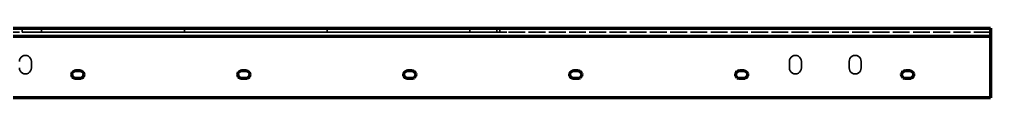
# Model space of a CAD drawing. Header units: millimetres. Extents: x 0 to 420, y 0 to 297.
# Drawn here: x 166.9 to 240, y 203.2 to 208.4 of the extents above; entities that cross this region are included whole.
import ezdxf

# ---------------------------------------------------------------- set-up
doc = ezdxf.new("R2010")
doc.units = ezdxf.units.MM
doc.linetypes.add('DASHED', pattern=[1.524, 1.27, -0.254])

msp = doc.modelspace()

# ---------------------------------------------------------------- linework, layer by layer
at = {"color": 1, "lineweight": 70}
for p, q in [((65, 208.45), (240, 208.45)), ((65, 207.85), (240, 207.85)), ((240, 208.45), (240, 208.446)), ((240, 208.446), (240, 208.435)), ((240, 208.435), (240, 208.416)), ((240, 208.416), (240, 208.391)), ((240, 208.391), (240, 208.358)), ((240, 208.358), (240, 208.319)), ((240, 208.319), (240, 208.274)), ((240, 208.274), (240, 208.224)), ((240, 208.224), (240, 208.169)), ((240, 208.169), (240, 208.11)), ((240, 208.11), (240, 208.048)), ((240, 208.048), (240, 207.984)), ((240, 207.984), (240, 207.917)), ((240, 207.917), (240, 207.85)), ((240, 207.85), (240, 203.2)), ((170.8, 204.95), (170.815, 205.043)), ((170.815, 204.857), (170.8, 204.95)), ((170.815, 205.043), (170.857, 205.126)), ((170.857, 204.774), (170.815, 204.857)), ((170.857, 205.126), (170.924, 205.193)), ((170.924, 205.193), (171.007, 205.235)), ((171.007, 205.235), (171.1, 205.25)), ((171.1, 205.25), (171.4, 205.25)), ((171.4, 205.25), (171.493, 205.235)), ((171.493, 205.235), (171.576, 205.193)), ((171.576, 205.193), (171.643, 205.126)), ((171.643, 205.126), (171.685, 205.043)), ((171.685, 204.857), (171.643, 204.774)), ((171.685, 205.043), (171.7, 204.95)), ((171.7, 204.95), (171.685, 204.857)), ((183.3, 204.95), (183.315, 205.043)), ((183.315, 204.857), (183.3, 204.95)), ((183.315, 205.043), (183.357, 205.126)), ((183.357, 204.774), (183.315, 204.857)), ((183.357, 205.126), (183.424, 205.193)), ((183.424, 205.193), (183.507, 205.235)), ((183.507, 205.235), (183.6, 205.25)), ((183.6, 205.25), (183.9, 205.25)), ((183.9, 205.25), (183.993, 205.235)), ((183.993, 205.235), (184.076, 205.193)), ((184.076, 205.193), (184.143, 205.126)), ((184.143, 205.126), (184.185, 205.043)), ((184.185, 204.857), (184.143, 204.774)), ((184.185, 205.043), (184.2, 204.95)), ((184.2, 204.95), (184.185, 204.857)), ((195.8, 204.95), (195.815, 205.043)), ((195.815, 204.857), (195.8, 204.95)), ((195.815, 205.043), (195.857, 205.126)), ((195.857, 204.774), (195.815, 204.857)), ((195.857, 205.126), (195.924, 205.193)), ((195.924, 205.193), (196.007, 205.235)), ((196.007, 205.235), (196.1, 205.25)), ((196.1, 205.25), (196.4, 205.25)), ((196.4, 205.25), (196.493, 205.235)), ((196.493, 205.235), (196.576, 205.193)), ((196.576, 205.193), (196.643, 205.126)), ((196.643, 205.126), (196.685, 205.043)), ((196.685, 204.857), (196.643, 204.774)), ((196.685, 205.043), (196.7, 204.95)), ((196.7, 204.95), (196.685, 204.857)), ((208.3, 204.95), (208.315, 205.043)), ((208.315, 204.857), (208.3, 204.95)), ((208.315, 205.043), (208.357, 205.126)), ((208.357, 204.774), (208.315, 204.857)), ((208.357, 205.126), (208.424, 205.193)), ((208.424, 205.193), (208.507, 205.235)), ((208.507, 205.235), (208.6, 205.25)), ((208.6, 205.25), (208.9, 205.25)), ((208.9, 205.25), (208.993, 205.235)), ((208.993, 205.235), (209.076, 205.193)), ((209.076, 205.193), (209.143, 205.126)), ((209.143, 205.126), (209.185, 205.043)), ((209.185, 204.857), (209.143, 204.774)), ((209.185, 205.043), (209.2, 204.95)), ((209.2, 204.95), (209.185, 204.857)), ((220.8, 204.95), (220.815, 205.043)), ((220.815, 204.857), (220.8, 204.95)), ((220.815, 205.043), (220.857, 205.126)), ((220.857, 204.774), (220.815, 204.857)), ((220.857, 205.126), (220.924, 205.193)), ((220.924, 205.193), (221.007, 205.235)), ((221.007, 205.235), (221.1, 205.25)), ((221.1, 205.25), (221.4, 205.25)), ((221.4, 205.25), (221.493, 205.235)), ((221.493, 205.235), (221.576, 205.193)), ((221.576, 205.193), (221.643, 205.126)), ((221.643, 205.126), (221.685, 205.043)), ((221.685, 204.857), (221.643, 204.774)), ((221.685, 205.043), (221.7, 204.95)), ((221.7, 204.95), (221.685, 204.857)), ((233.3, 204.95), (233.315, 205.043)), ((233.315, 204.857), (233.3, 204.95)), ((233.315, 205.043), (233.357, 205.126)), ((233.357, 204.774), (233.315, 204.857)), ((233.357, 205.126), (233.424, 205.193)), ((233.424, 205.193), (233.507, 205.235)), ((233.507, 205.235), (233.6, 205.25)), ((233.6, 205.25), (233.9, 205.25)), ((233.9, 205.25), (233.993, 205.235)), ((233.993, 205.235), (234.076, 205.193)), ((234.076, 205.193), (234.143, 205.126)), ((234.143, 205.126), (234.185, 205.043)), ((234.185, 204.857), (234.143, 204.774)), ((234.185, 205.043), (234.2, 204.95)), ((234.2, 204.95), (234.185, 204.857)), ((170.924, 204.707), (170.857, 204.774)), ((171.007, 204.665), (170.924, 204.707)), ((171.1, 204.65), (171.007, 204.665)), ((171.4, 204.65), (171.1, 204.65)), ((171.493, 204.665), (171.4, 204.65)), ((171.576, 204.707), (171.493, 204.665)), ((171.643, 204.774), (171.576, 204.707)), ((183.424, 204.707), (183.357, 204.774)), ((183.507, 204.665), (183.424, 204.707)), ((183.6, 204.65), (183.507, 204.665)), ((183.9, 204.65), (183.6, 204.65)), ((183.993, 204.665), (183.9, 204.65)), ((184.076, 204.707), (183.993, 204.665)), ((184.143, 204.774), (184.076, 204.707)), ((195.924, 204.707), (195.857, 204.774)), ((196.007, 204.665), (195.924, 204.707)), ((196.1, 204.65), (196.007, 204.665)), ((196.4, 204.65), (196.1, 204.65)), ((196.493, 204.665), (196.4, 204.65)), ((196.576, 204.707), (196.493, 204.665)), ((196.643, 204.774), (196.576, 204.707)), ((208.424, 204.707), (208.357, 204.774)), ((208.507, 204.665), (208.424, 204.707)), ((208.6, 204.65), (208.507, 204.665)), ((208.9, 204.65), (208.6, 204.65)), ((208.993, 204.665), (208.9, 204.65)), ((209.076, 204.707), (208.993, 204.665)), ((209.143, 204.774), (209.076, 204.707)), ((220.924, 204.707), (220.857, 204.774)), ((221.007, 204.665), (220.924, 204.707)), ((221.1, 204.65), (221.007, 204.665)), ((221.4, 204.65), (221.1, 204.65)), ((221.493, 204.665), (221.4, 204.65)), ((221.576, 204.707), (221.493, 204.665)), ((221.643, 204.774), (221.576, 204.707)), ((233.424, 204.707), (233.357, 204.774)), ((233.507, 204.665), (233.424, 204.707)), ((233.6, 204.65), (233.507, 204.665)), ((233.9, 204.65), (233.6, 204.65)), ((233.993, 204.665), (233.9, 204.65)), ((234.076, 204.707), (233.993, 204.665)), ((234.143, 204.774), (234.076, 204.707)), ((240, 203.2), (65, 203.2))]:
    msp.add_line(p, q, dxfattribs=at)
at = {"color": 5, "linetype": 'DASHED', "lineweight": 35}
for p, q in [((65, 208.45), (240, 208.45)), ((240, 208.15), (65, 208.15)), ((240, 208.15), (65, 208.15)), ((167.05, 208.15), (167.05, 208.45)), ((167.05, 208.45), (167.058, 208.45)), ((167.05, 208.45), (167.05, 208.15)), ((167.058, 208.45), (167.05, 208.45)), ((167.058, 208.15), (167.05, 208.15)), ((167.05, 208.15), (167.058, 208.15)), ((167.058, 208.45), (167.081, 208.45)), ((167.081, 208.45), (167.058, 208.45)), ((167.081, 208.15), (167.058, 208.15)), ((167.058, 208.15), (167.081, 208.15)), ((167.081, 208.45), (167.12, 208.45)), ((167.12, 208.45), (167.081, 208.45)), ((167.12, 208.15), (167.081, 208.15)), ((167.081, 208.15), (167.12, 208.15)), ((167.12, 208.45), (167.174, 208.45)), ((167.174, 208.45), (167.12, 208.45)), ((167.174, 208.15), (167.12, 208.15)), ((167.12, 208.15), (167.174, 208.15)), ((167.174, 208.45), (167.242, 208.45)), ((167.242, 208.45), (167.174, 208.45)), ((167.242, 208.15), (167.174, 208.15)), ((167.174, 208.15), (167.242, 208.15)), ((167.242, 208.45), (167.323, 208.45)), ((167.323, 208.45), (167.242, 208.45)), ((167.323, 208.15), (167.242, 208.15)), ((167.242, 208.15), (167.323, 208.15)), ((167.323, 208.45), (167.416, 208.45)), ((167.416, 208.45), (167.323, 208.45)), ((167.416, 208.15), (167.323, 208.15)), ((167.323, 208.15), (167.416, 208.15)), ((167.416, 208.45), (167.521, 208.45)), ((167.521, 208.45), (167.416, 208.45)), ((167.521, 208.15), (167.416, 208.15)), ((167.416, 208.15), (167.521, 208.15)), ((167.521, 208.45), (167.635, 208.45)), ((167.635, 208.45), (167.521, 208.45)), ((167.635, 208.15), (167.521, 208.15)), ((167.521, 208.15), (167.635, 208.15)), ((167.635, 208.45), (167.758, 208.45)), ((167.758, 208.45), (167.635, 208.45)), ((167.758, 208.15), (167.635, 208.15)), ((167.635, 208.15), (167.758, 208.15)), ((167.758, 208.45), (167.887, 208.45)), ((167.887, 208.45), (167.758, 208.45)), ((167.887, 208.15), (167.758, 208.15)), ((167.758, 208.15), (167.887, 208.15)), ((167.887, 208.45), (168.022, 208.45)), ((168.022, 208.45), (167.887, 208.45)), ((168.022, 208.15), (167.887, 208.15)), ((167.887, 208.15), (168.022, 208.15)), ((168.022, 208.45), (168.16, 208.45)), ((168.16, 208.45), (168.022, 208.45)), ((168.16, 208.15), (168.022, 208.15)), ((168.022, 208.15), (168.16, 208.15)), ((168.16, 208.45), (168.3, 208.45)), ((168.3, 208.45), (168.16, 208.45)), ((168.3, 208.15), (168.16, 208.15)), ((168.16, 208.15), (168.3, 208.15)), ((168.3, 208.45), (201.55, 208.45)), ((201.55, 208.45), (168.3, 208.45)), ((201.55, 208.15), (168.3, 208.15)), ((168.3, 208.15), (201.55, 208.15)), ((168.525, 208.45), (168.525, 208.15)), ((168.525, 208.45), (168.532, 208.45)), ((168.532, 208.45), (168.525, 208.45)), ((168.525, 208.45), (168.525, 208.15)), ((168.525, 208.45), (168.532, 208.45)), ((168.532, 208.45), (168.525, 208.45)), ((168.525, 208.15), (168.532, 208.15)), ((168.532, 208.15), (168.525, 208.15)), ((168.525, 208.15), (168.532, 208.15)), ((168.532, 208.15), (168.525, 208.15)), ((168.532, 208.45), (168.552, 208.45)), ((168.552, 208.45), (168.532, 208.45)), ((168.532, 208.45), (168.552, 208.45)), ((168.552, 208.45), (168.532, 208.45)), ((168.532, 208.15), (168.552, 208.15)), ((168.552, 208.15), (168.532, 208.15)), ((168.532, 208.15), (168.552, 208.15)), ((168.552, 208.15), (168.532, 208.15)), ((168.552, 208.45), (168.585, 208.45)), ((168.585, 208.45), (168.552, 208.45)), ((168.552, 208.45), (168.585, 208.45)), ((168.585, 208.45), (168.552, 208.45)), ((168.552, 208.15), (168.585, 208.15)), ((168.585, 208.15), (168.552, 208.15)), ((168.552, 208.15), (168.585, 208.15)), ((168.585, 208.15), (168.552, 208.15)), ((168.585, 208.45), (168.629, 208.45)), ((168.629, 208.45), (168.585, 208.45)), ((168.585, 208.45), (168.629, 208.45)), ((168.629, 208.45), (168.585, 208.45)), ((168.585, 208.15), (168.629, 208.15)), ((168.629, 208.15), (168.585, 208.15)), ((168.585, 208.15), (168.629, 208.15)), ((168.629, 208.15), (168.585, 208.15)), ((168.629, 208.45), (168.681, 208.45)), ((168.681, 208.45), (168.629, 208.45)), ((168.629, 208.45), (168.681, 208.45)), ((168.681, 208.45), (168.629, 208.45)), ((168.629, 208.15), (168.681, 208.15)), ((168.681, 208.15), (168.629, 208.15)), ((168.629, 208.15), (168.681, 208.15)), ((168.681, 208.15), (168.629, 208.15)), ((168.681, 208.45), (168.739, 208.45)), ((168.739, 208.45), (168.681, 208.45)), ((168.681, 208.45), (168.739, 208.45)), ((168.739, 208.45), (168.681, 208.45)), ((168.681, 208.15), (168.739, 208.15)), ((168.739, 208.15), (168.681, 208.15)), ((168.681, 208.15), (168.739, 208.15)), ((168.739, 208.15), (168.681, 208.15)), ((168.739, 208.45), (168.8, 208.45)), ((168.8, 208.45), (168.739, 208.45)), ((168.739, 208.45), (168.8, 208.45)), ((168.8, 208.45), (168.739, 208.45)), ((168.739, 208.15), (168.8, 208.15)), ((168.8, 208.15), (168.739, 208.15)), ((168.739, 208.15), (168.8, 208.15)), ((168.8, 208.15), (168.739, 208.15)), ((168.8, 208.45), (168.861, 208.45)), ((168.861, 208.45), (168.8, 208.45)), ((168.8, 208.45), (168.861, 208.45)), ((168.861, 208.45), (168.8, 208.45)), ((168.8, 208.15), (168.861, 208.15)), ((168.861, 208.15), (168.8, 208.15)), ((168.8, 208.15), (168.861, 208.15)), ((168.861, 208.15), (168.8, 208.15)), ((168.861, 208.45), (168.919, 208.45)), ((168.919, 208.45), (168.861, 208.45)), ((168.861, 208.45), (168.919, 208.45)), ((168.919, 208.45), (168.861, 208.45)), ((168.861, 208.15), (168.919, 208.15)), ((168.919, 208.15), (168.861, 208.15)), ((168.861, 208.15), (168.919, 208.15)), ((168.919, 208.15), (168.861, 208.15)), ((168.919, 208.45), (168.971, 208.45)), ((168.971, 208.45), (168.919, 208.45)), ((168.919, 208.45), (168.971, 208.45)), ((168.971, 208.45), (168.919, 208.45)), ((168.919, 208.15), (168.971, 208.15)), ((168.971, 208.15), (168.919, 208.15)), ((168.919, 208.15), (168.971, 208.15)), ((168.971, 208.15), (168.919, 208.15)), ((168.971, 208.45), (169.015, 208.45)), ((169.015, 208.45), (168.971, 208.45)), ((168.971, 208.45), (169.015, 208.45)), ((169.015, 208.45), (168.971, 208.45)), ((168.971, 208.15), (169.015, 208.15)), ((169.015, 208.15), (168.971, 208.15)), ((168.971, 208.15), (169.015, 208.15)), ((169.015, 208.15), (168.971, 208.15)), ((169.015, 208.45), (169.048, 208.45)), ((169.048, 208.45), (169.015, 208.45)), ((169.015, 208.45), (169.048, 208.45)), ((169.048, 208.45), (169.015, 208.45)), ((169.015, 208.15), (169.048, 208.15)), ((169.048, 208.15), (169.015, 208.15)), ((169.015, 208.15), (169.048, 208.15)), ((169.048, 208.15), (169.015, 208.15)), ((169.048, 208.45), (169.068, 208.45)), ((169.068, 208.45), (169.048, 208.45)), ((169.048, 208.45), (169.068, 208.45)), ((169.068, 208.45), (169.048, 208.45)), ((169.048, 208.15), (169.068, 208.15)), ((169.068, 208.15), (169.048, 208.15)), ((169.048, 208.15), (169.068, 208.15)), ((169.068, 208.15), (169.048, 208.15)), ((169.068, 208.45), (169.075, 208.45)), ((169.075, 208.45), (169.068, 208.45)), ((169.068, 208.45), (169.075, 208.45)), ((169.075, 208.45), (169.068, 208.45)), ((169.068, 208.15), (169.075, 208.15)), ((169.075, 208.15), (169.068, 208.15)), ((169.068, 208.15), (169.075, 208.15)), ((169.075, 208.15), (169.068, 208.15)), ((179.275, 208.45), (179.275, 208.15)), ((179.275, 208.45), (179.282, 208.45)), ((179.282, 208.45), (179.275, 208.45)), ((179.275, 208.45), (179.275, 208.15)), ((179.275, 208.45), (179.282, 208.45)), ((179.282, 208.45), (179.275, 208.45)), ((179.275, 208.15), (179.282, 208.15)), ((179.282, 208.15), (179.275, 208.15)), ((179.275, 208.15), (179.282, 208.15)), ((179.282, 208.15), (179.275, 208.15)), ((179.282, 208.45), (179.302, 208.45)), ((179.302, 208.45), (179.282, 208.45)), ((179.282, 208.45), (179.302, 208.45)), ((179.302, 208.45), (179.282, 208.45)), ((179.282, 208.15), (179.302, 208.15)), ((179.302, 208.15), (179.282, 208.15)), ((179.282, 208.15), (179.302, 208.15)), ((179.302, 208.15), (179.282, 208.15)), ((179.302, 208.45), (179.335, 208.45)), ((179.335, 208.45), (179.302, 208.45)), ((179.302, 208.45), (179.335, 208.45)), ((179.335, 208.45), (179.302, 208.45)), ((179.302, 208.15), (179.335, 208.15)), ((179.335, 208.15), (179.302, 208.15)), ((179.302, 208.15), (179.335, 208.15)), ((179.335, 208.15), (179.302, 208.15)), ((179.335, 208.45), (179.379, 208.45)), ((179.379, 208.45), (179.335, 208.45)), ((179.335, 208.45), (179.379, 208.45)), ((179.379, 208.45), (179.335, 208.45)), ((179.335, 208.15), (179.379, 208.15)), ((179.379, 208.15), (179.335, 208.15)), ((179.335, 208.15), (179.379, 208.15)), ((179.379, 208.15), (179.335, 208.15)), ((179.379, 208.45), (179.431, 208.45)), ((179.431, 208.45), (179.379, 208.45)), ((179.379, 208.45), (179.431, 208.45)), ((179.431, 208.45), (179.379, 208.45)), ((179.379, 208.15), (179.431, 208.15)), ((179.431, 208.15), (179.379, 208.15)), ((179.379, 208.15), (179.431, 208.15)), ((179.431, 208.15), (179.379, 208.15)), ((179.431, 208.45), (179.489, 208.45)), ((179.489, 208.45), (179.431, 208.45)), ((179.431, 208.45), (179.489, 208.45)), ((179.489, 208.45), (179.431, 208.45)), ((179.431, 208.15), (179.489, 208.15)), ((179.489, 208.15), (179.431, 208.15)), ((179.431, 208.15), (179.489, 208.15)), ((179.489, 208.15), (179.431, 208.15)), ((179.489, 208.45), (179.55, 208.45)), ((179.55, 208.45), (179.489, 208.45)), ((179.489, 208.45), (179.55, 208.45)), ((179.55, 208.45), (179.489, 208.45)), ((179.489, 208.15), (179.55, 208.15)), ((179.55, 208.15), (179.489, 208.15)), ((179.489, 208.15), (179.55, 208.15)), ((179.55, 208.15), (179.489, 208.15)), ((179.55, 208.45), (179.611, 208.45)), ((179.611, 208.45), (179.55, 208.45)), ((179.55, 208.45), (179.611, 208.45)), ((179.611, 208.45), (179.55, 208.45)), ((179.55, 208.15), (179.611, 208.15)), ((179.611, 208.15), (179.55, 208.15)), ((179.55, 208.15), (179.611, 208.15)), ((179.611, 208.15), (179.55, 208.15)), ((179.611, 208.45), (179.669, 208.45)), ((179.669, 208.45), (179.611, 208.45)), ((179.611, 208.45), (179.669, 208.45)), ((179.669, 208.45), (179.611, 208.45)), ((179.611, 208.15), (179.669, 208.15)), ((179.669, 208.15), (179.611, 208.15)), ((179.611, 208.15), (179.669, 208.15)), ((179.669, 208.15), (179.611, 208.15)), ((179.669, 208.45), (179.721, 208.45)), ((179.721, 208.45), (179.669, 208.45)), ((179.669, 208.45), (179.721, 208.45)), ((179.721, 208.45), (179.669, 208.45)), ((179.669, 208.15), (179.721, 208.15)), ((179.721, 208.15), (179.669, 208.15)), ((179.669, 208.15), (179.721, 208.15)), ((179.721, 208.15), (179.669, 208.15)), ((179.721, 208.45), (179.765, 208.45)), ((179.765, 208.45), (179.721, 208.45)), ((179.721, 208.45), (179.765, 208.45)), ((179.765, 208.45), (179.721, 208.45)), ((179.721, 208.15), (179.765, 208.15)), ((179.765, 208.15), (179.721, 208.15)), ((179.721, 208.15), (179.765, 208.15)), ((179.765, 208.15), (179.721, 208.15)), ((179.765, 208.45), (179.798, 208.45)), ((179.798, 208.45), (179.765, 208.45)), ((179.765, 208.45), (179.798, 208.45)), ((179.798, 208.45), (179.765, 208.45)), ((179.765, 208.15), (179.798, 208.15)), ((179.798, 208.15), (179.765, 208.15)), ((179.765, 208.15), (179.798, 208.15)), ((179.798, 208.15), (179.765, 208.15)), ((179.798, 208.45), (179.818, 208.45)), ((179.818, 208.45), (179.798, 208.45)), ((179.798, 208.45), (179.818, 208.45)), ((179.818, 208.45), (179.798, 208.45)), ((179.798, 208.15), (179.818, 208.15)), ((179.818, 208.15), (179.798, 208.15)), ((179.798, 208.15), (179.818, 208.15)), ((179.818, 208.15), (179.798, 208.15)), ((179.818, 208.45), (179.825, 208.45)), ((179.825, 208.45), (179.818, 208.45)), ((179.818, 208.45), (179.825, 208.45)), ((179.825, 208.45), (179.818, 208.45)), ((179.818, 208.15), (179.825, 208.15)), ((179.825, 208.15), (179.818, 208.15)), ((179.818, 208.15), (179.825, 208.15)), ((179.825, 208.15), (179.818, 208.15)), ((190.025, 208.45), (190.025, 208.15)), ((190.025, 208.45), (190.032, 208.45)), ((190.032, 208.45), (190.025, 208.45)), ((190.025, 208.45), (190.025, 208.15)), ((190.025, 208.45), (190.032, 208.45)), ((190.032, 208.45), (190.025, 208.45)), ((190.025, 208.15), (190.032, 208.15)), ((190.032, 208.15), (190.025, 208.15)), ((190.025, 208.15), (190.032, 208.15)), ((190.032, 208.15), (190.025, 208.15)), ((190.032, 208.45), (190.052, 208.45)), ((190.052, 208.45), (190.032, 208.45)), ((190.032, 208.45), (190.052, 208.45)), ((190.052, 208.45), (190.032, 208.45)), ((190.032, 208.15), (190.052, 208.15)), ((190.052, 208.15), (190.032, 208.15)), ((190.032, 208.15), (190.052, 208.15)), ((190.052, 208.15), (190.032, 208.15)), ((190.052, 208.45), (190.085, 208.45)), ((190.085, 208.45), (190.052, 208.45)), ((190.052, 208.45), (190.085, 208.45)), ((190.085, 208.45), (190.052, 208.45)), ((190.052, 208.15), (190.085, 208.15)), ((190.085, 208.15), (190.052, 208.15)), ((190.052, 208.15), (190.085, 208.15)), ((190.085, 208.15), (190.052, 208.15)), ((190.085, 208.45), (190.129, 208.45)), ((190.129, 208.45), (190.085, 208.45)), ((190.085, 208.45), (190.129, 208.45)), ((190.129, 208.45), (190.085, 208.45)), ((190.085, 208.15), (190.129, 208.15)), ((190.129, 208.15), (190.085, 208.15)), ((190.085, 208.15), (190.129, 208.15)), ((190.129, 208.15), (190.085, 208.15)), ((190.129, 208.45), (190.181, 208.45)), ((190.181, 208.45), (190.129, 208.45)), ((190.129, 208.45), (190.181, 208.45)), ((190.181, 208.45), (190.129, 208.45)), ((190.129, 208.15), (190.181, 208.15)), ((190.181, 208.15), (190.129, 208.15)), ((190.129, 208.15), (190.181, 208.15)), ((190.181, 208.15), (190.129, 208.15)), ((190.181, 208.45), (190.239, 208.45)), ((190.239, 208.45), (190.181, 208.45)), ((190.181, 208.45), (190.239, 208.45)), ((190.239, 208.45), (190.181, 208.45)), ((190.181, 208.15), (190.239, 208.15)), ((190.239, 208.15), (190.181, 208.15)), ((190.181, 208.15), (190.239, 208.15)), ((190.239, 208.15), (190.181, 208.15)), ((190.239, 208.45), (190.3, 208.45)), ((190.3, 208.45), (190.239, 208.45)), ((190.239, 208.45), (190.3, 208.45)), ((190.3, 208.45), (190.239, 208.45)), ((190.239, 208.15), (190.3, 208.15)), ((190.3, 208.15), (190.239, 208.15)), ((190.239, 208.15), (190.3, 208.15)), ((190.3, 208.15), (190.239, 208.15)), ((190.3, 208.45), (190.361, 208.45)), ((190.361, 208.45), (190.3, 208.45)), ((190.3, 208.45), (190.361, 208.45)), ((190.361, 208.45), (190.3, 208.45)), ((190.3, 208.15), (190.361, 208.15)), ((190.361, 208.15), (190.3, 208.15)), ((190.3, 208.15), (190.361, 208.15)), ((190.361, 208.15), (190.3, 208.15)), ((190.361, 208.45), (190.419, 208.45)), ((190.419, 208.45), (190.361, 208.45)), ((190.361, 208.45), (190.419, 208.45)), ((190.419, 208.45), (190.361, 208.45)), ((190.361, 208.15), (190.419, 208.15)), ((190.419, 208.15), (190.361, 208.15)), ((190.361, 208.15), (190.419, 208.15)), ((190.419, 208.15), (190.361, 208.15)), ((190.419, 208.45), (190.471, 208.45)), ((190.471, 208.45), (190.419, 208.45)), ((190.419, 208.45), (190.471, 208.45)), ((190.471, 208.45), (190.419, 208.45)), ((190.419, 208.15), (190.471, 208.15)), ((190.471, 208.15), (190.419, 208.15)), ((190.419, 208.15), (190.471, 208.15)), ((190.471, 208.15), (190.419, 208.15)), ((190.471, 208.45), (190.515, 208.45)), ((190.515, 208.45), (190.471, 208.45)), ((190.471, 208.45), (190.515, 208.45)), ((190.515, 208.45), (190.471, 208.45)), ((190.471, 208.15), (190.515, 208.15)), ((190.515, 208.15), (190.471, 208.15)), ((190.471, 208.15), (190.515, 208.15)), ((190.515, 208.15), (190.471, 208.15)), ((190.515, 208.45), (190.548, 208.45)), ((190.548, 208.45), (190.515, 208.45)), ((190.515, 208.45), (190.548, 208.45)), ((190.548, 208.45), (190.515, 208.45)), ((190.515, 208.15), (190.548, 208.15)), ((190.548, 208.15), (190.515, 208.15)), ((190.515, 208.15), (190.548, 208.15)), ((190.548, 208.15), (190.515, 208.15)), ((190.548, 208.45), (190.568, 208.45)), ((190.568, 208.45), (190.548, 208.45)), ((190.548, 208.45), (190.568, 208.45)), ((190.568, 208.45), (190.548, 208.45)), ((190.548, 208.15), (190.568, 208.15)), ((190.568, 208.15), (190.548, 208.15)), ((190.548, 208.15), (190.568, 208.15)), ((190.568, 208.15), (190.548, 208.15)), ((190.568, 208.45), (190.575, 208.45)), ((190.575, 208.45), (190.568, 208.45)), ((190.568, 208.45), (190.575, 208.45)), ((190.575, 208.45), (190.568, 208.45)), ((190.568, 208.15), (190.575, 208.15)), ((190.575, 208.15), (190.568, 208.15)), ((190.568, 208.15), (190.575, 208.15)), ((190.575, 208.15), (190.568, 208.15)), ((200.775, 208.45), (200.775, 208.15)), ((200.775, 208.45), (200.782, 208.45)), ((200.782, 208.45), (200.775, 208.45)), ((200.775, 208.45), (200.775, 208.15)), ((200.775, 208.45), (200.782, 208.45)), ((200.782, 208.45), (200.775, 208.45)), ((200.775, 208.15), (200.782, 208.15)), ((200.782, 208.15), (200.775, 208.15)), ((200.775, 208.15), (200.782, 208.15)), ((200.782, 208.15), (200.775, 208.15)), ((200.782, 208.45), (200.802, 208.45)), ((200.802, 208.45), (200.782, 208.45)), ((200.782, 208.45), (200.802, 208.45)), ((200.802, 208.45), (200.782, 208.45)), ((200.782, 208.15), (200.802, 208.15)), ((200.802, 208.15), (200.782, 208.15)), ((200.782, 208.15), (200.802, 208.15)), ((200.802, 208.15), (200.782, 208.15)), ((200.802, 208.45), (200.835, 208.45)), ((200.835, 208.45), (200.802, 208.45)), ((200.802, 208.45), (200.835, 208.45)), ((200.835, 208.45), (200.802, 208.45)), ((200.802, 208.15), (200.835, 208.15)), ((200.835, 208.15), (200.802, 208.15)), ((200.802, 208.15), (200.835, 208.15)), ((200.835, 208.15), (200.802, 208.15)), ((200.835, 208.45), (200.879, 208.45)), ((200.879, 208.45), (200.835, 208.45)), ((200.835, 208.45), (200.879, 208.45)), ((200.879, 208.45), (200.835, 208.45)), ((200.835, 208.15), (200.879, 208.15)), ((200.879, 208.15), (200.835, 208.15)), ((200.835, 208.15), (200.879, 208.15)), ((200.879, 208.15), (200.835, 208.15)), ((200.879, 208.45), (200.931, 208.45)), ((200.931, 208.45), (200.879, 208.45)), ((200.879, 208.45), (200.931, 208.45)), ((200.931, 208.45), (200.879, 208.45)), ((200.879, 208.15), (200.931, 208.15)), ((200.931, 208.15), (200.879, 208.15)), ((200.879, 208.15), (200.931, 208.15)), ((200.931, 208.15), (200.879, 208.15)), ((200.931, 208.45), (200.989, 208.45)), ((200.989, 208.45), (200.931, 208.45)), ((200.931, 208.45), (200.989, 208.45)), ((200.989, 208.45), (200.931, 208.45)), ((200.931, 208.15), (200.989, 208.15)), ((200.989, 208.15), (200.931, 208.15)), ((200.931, 208.15), (200.989, 208.15)), ((200.989, 208.15), (200.931, 208.15)), ((200.989, 208.45), (201.05, 208.45)), ((201.05, 208.45), (200.989, 208.45)), ((200.989, 208.45), (201.05, 208.45)), ((201.05, 208.45), (200.989, 208.45)), ((200.989, 208.15), (201.05, 208.15)), ((201.05, 208.15), (200.989, 208.15)), ((200.989, 208.15), (201.05, 208.15)), ((201.05, 208.15), (200.989, 208.15)), ((201.05, 208.45), (201.111, 208.45)), ((201.111, 208.45), (201.05, 208.45)), ((201.05, 208.45), (201.111, 208.45)), ((201.111, 208.45), (201.05, 208.45)), ((201.05, 208.15), (201.111, 208.15)), ((201.111, 208.15), (201.05, 208.15)), ((201.05, 208.15), (201.111, 208.15)), ((201.111, 208.15), (201.05, 208.15)), ((201.111, 208.45), (201.169, 208.45)), ((201.169, 208.45), (201.111, 208.45)), ((201.111, 208.45), (201.169, 208.45)), ((201.169, 208.45), (201.111, 208.45)), ((201.111, 208.15), (201.169, 208.15)), ((201.169, 208.15), (201.111, 208.15)), ((201.111, 208.15), (201.169, 208.15)), ((201.169, 208.15), (201.111, 208.15)), ((201.169, 208.45), (201.221, 208.45)), ((201.221, 208.45), (201.169, 208.45)), ((201.169, 208.45), (201.221, 208.45)), ((201.221, 208.45), (201.169, 208.45)), ((201.169, 208.15), (201.221, 208.15)), ((201.221, 208.15), (201.169, 208.15)), ((201.169, 208.15), (201.221, 208.15)), ((201.221, 208.15), (201.169, 208.15)), ((201.221, 208.45), (201.265, 208.45)), ((201.265, 208.45), (201.221, 208.45)), ((201.221, 208.45), (201.265, 208.45)), ((201.265, 208.45), (201.221, 208.45)), ((201.221, 208.15), (201.265, 208.15)), ((201.265, 208.15), (201.221, 208.15)), ((201.221, 208.15), (201.265, 208.15)), ((201.265, 208.15), (201.221, 208.15)), ((201.265, 208.45), (201.298, 208.45)), ((201.298, 208.45), (201.265, 208.45)), ((201.265, 208.45), (201.298, 208.45)), ((201.298, 208.45), (201.265, 208.45)), ((201.265, 208.15), (201.298, 208.15)), ((201.298, 208.15), (201.265, 208.15)), ((201.265, 208.15), (201.298, 208.15)), ((201.298, 208.15), (201.265, 208.15)), ((201.298, 208.45), (201.318, 208.45)), ((201.318, 208.45), (201.298, 208.45)), ((201.298, 208.45), (201.318, 208.45)), ((201.318, 208.45), (201.298, 208.45)), ((201.298, 208.15), (201.318, 208.15)), ((201.318, 208.15), (201.298, 208.15)), ((201.298, 208.15), (201.318, 208.15)), ((201.318, 208.15), (201.298, 208.15)), ((201.318, 208.45), (201.325, 208.45)), ((201.325, 208.45), (201.318, 208.45)), ((201.318, 208.45), (201.325, 208.45)), ((201.325, 208.45), (201.318, 208.45)), ((201.318, 208.15), (201.325, 208.15)), ((201.325, 208.15), (201.318, 208.15)), ((201.318, 208.15), (201.325, 208.15)), ((201.325, 208.15), (201.318, 208.15)), ((201.69, 208.45), (201.55, 208.45)), ((201.55, 208.45), (201.69, 208.45)), ((201.55, 208.15), (201.69, 208.15)), ((201.69, 208.15), (201.55, 208.15)), ((201.828, 208.45), (201.69, 208.45)), ((201.69, 208.45), (201.828, 208.45)), ((201.69, 208.15), (201.828, 208.15)), ((201.828, 208.15), (201.69, 208.15)), ((201.963, 208.45), (201.828, 208.45)), ((201.828, 208.45), (201.963, 208.45)), ((201.828, 208.15), (201.963, 208.15)), ((201.963, 208.15), (201.828, 208.15)), ((202.092, 208.45), (201.963, 208.45)), ((201.963, 208.45), (202.092, 208.45)), ((201.963, 208.15), (202.092, 208.15)), ((202.092, 208.15), (201.963, 208.15)), ((202.215, 208.45), (202.092, 208.45)), ((202.092, 208.45), (202.215, 208.45)), ((202.092, 208.15), (202.215, 208.15)), ((202.215, 208.15), (202.092, 208.15)), ((202.329, 208.45), (202.215, 208.45)), ((202.215, 208.45), (202.329, 208.45)), ((202.215, 208.15), (202.329, 208.15)), ((202.329, 208.15), (202.215, 208.15)), ((202.434, 208.45), (202.329, 208.45)), ((202.329, 208.45), (202.434, 208.45)), ((202.329, 208.15), (202.434, 208.15)), ((202.434, 208.15), (202.329, 208.15)), ((202.527, 208.45), (202.434, 208.45)), ((202.434, 208.45), (202.527, 208.45)), ((202.434, 208.15), (202.527, 208.15)), ((202.527, 208.15), (202.434, 208.15)), ((202.608, 208.45), (202.527, 208.45)), ((202.527, 208.45), (202.608, 208.45)), ((202.527, 208.15), (202.608, 208.15)), ((202.608, 208.15), (202.527, 208.15)), ((202.676, 208.45), (202.608, 208.45)), ((202.608, 208.45), (202.676, 208.45)), ((202.608, 208.15), (202.676, 208.15)), ((202.676, 208.15), (202.608, 208.15)), ((202.73, 208.45), (202.676, 208.45)), ((202.676, 208.45), (202.73, 208.45)), ((202.676, 208.15), (202.73, 208.15)), ((202.73, 208.15), (202.676, 208.15)), ((202.769, 208.45), (202.73, 208.45)), ((202.73, 208.45), (202.769, 208.45)), ((202.73, 208.15), (202.769, 208.15)), ((202.769, 208.15), (202.73, 208.15)), ((202.792, 208.45), (202.769, 208.45)), ((202.769, 208.45), (202.792, 208.45)), ((202.769, 208.15), (202.792, 208.15)), ((202.792, 208.15), (202.769, 208.15)), ((202.8, 208.45), (202.792, 208.45)), ((202.792, 208.45), (202.8, 208.45)), ((202.792, 208.15), (202.8, 208.15)), ((202.8, 208.15), (202.792, 208.15)), ((202.8, 208.15), (202.8, 208.45)), ((202.8, 208.45), (202.8, 208.15)), ((203.025, 208.45), (203.025, 208.15)), ((203.025, 208.45), (203.032, 208.45)), ((203.032, 208.45), (203.025, 208.45)), ((203.025, 208.45), (203.025, 208.15)), ((203.025, 208.45), (203.032, 208.45)), ((203.032, 208.45), (203.025, 208.45)), ((203.025, 208.15), (203.032, 208.15)), ((203.032, 208.15), (203.025, 208.15)), ((203.025, 208.15), (203.032, 208.15)), ((203.032, 208.15), (203.025, 208.15)), ((203.032, 208.45), (203.052, 208.45)), ((203.052, 208.45), (203.032, 208.45)), ((203.032, 208.45), (203.052, 208.45)), ((203.052, 208.45), (203.032, 208.45)), ((203.032, 208.15), (203.052, 208.15)), ((203.052, 208.15), (203.032, 208.15)), ((203.032, 208.15), (203.052, 208.15)), ((203.052, 208.15), (203.032, 208.15)), ((203.052, 208.45), (203.085, 208.45)), ((203.085, 208.45), (203.052, 208.45)), ((203.052, 208.45), (203.085, 208.45)), ((203.085, 208.45), (203.052, 208.45)), ((203.052, 208.15), (203.085, 208.15)), ((203.085, 208.15), (203.052, 208.15)), ((203.052, 208.15), (203.085, 208.15)), ((203.085, 208.15), (203.052, 208.15)), ((203.085, 208.45), (203.129, 208.45)), ((203.129, 208.45), (203.085, 208.45)), ((203.085, 208.45), (203.129, 208.45)), ((203.129, 208.45), (203.085, 208.45)), ((203.085, 208.15), (203.129, 208.15)), ((203.129, 208.15), (203.085, 208.15)), ((203.085, 208.15), (203.129, 208.15)), ((203.129, 208.15), (203.085, 208.15)), ((203.129, 208.45), (203.181, 208.45)), ((203.181, 208.45), (203.129, 208.45)), ((203.129, 208.45), (203.181, 208.45)), ((203.181, 208.45), (203.129, 208.45)), ((203.129, 208.15), (203.181, 208.15)), ((203.181, 208.15), (203.129, 208.15)), ((203.129, 208.15), (203.181, 208.15)), ((203.181, 208.15), (203.129, 208.15)), ((203.181, 208.45), (203.239, 208.45)), ((203.239, 208.45), (203.181, 208.45)), ((203.181, 208.45), (203.239, 208.45)), ((203.239, 208.45), (203.181, 208.45)), ((203.181, 208.15), (203.239, 208.15)), ((203.239, 208.15), (203.181, 208.15)), ((203.181, 208.15), (203.239, 208.15)), ((203.239, 208.15), (203.181, 208.15)), ((203.239, 208.45), (203.3, 208.45)), ((203.3, 208.45), (203.239, 208.45)), ((203.239, 208.45), (203.3, 208.45)), ((203.3, 208.45), (203.239, 208.45)), ((203.239, 208.15), (203.3, 208.15)), ((203.3, 208.15), (203.239, 208.15)), ((203.239, 208.15), (203.3, 208.15)), ((203.3, 208.15), (203.239, 208.15)), ((203.3, 208.45), (203.361, 208.45)), ((203.361, 208.45), (203.3, 208.45)), ((203.3, 208.45), (203.361, 208.45)), ((203.361, 208.45), (203.3, 208.45)), ((203.3, 208.15), (203.361, 208.15)), ((203.361, 208.15), (203.3, 208.15)), ((203.3, 208.15), (203.361, 208.15)), ((203.361, 208.15), (203.3, 208.15)), ((203.361, 208.45), (203.419, 208.45)), ((203.419, 208.45), (203.361, 208.45)), ((203.361, 208.45), (203.419, 208.45)), ((203.419, 208.45), (203.361, 208.45)), ((203.361, 208.15), (203.419, 208.15)), ((203.419, 208.15), (203.361, 208.15)), ((203.361, 208.15), (203.419, 208.15)), ((203.419, 208.15), (203.361, 208.15)), ((203.419, 208.45), (203.471, 208.45)), ((203.471, 208.45), (203.419, 208.45)), ((203.419, 208.45), (203.471, 208.45)), ((203.471, 208.45), (203.419, 208.45)), ((203.419, 208.15), (203.471, 208.15)), ((203.471, 208.15), (203.419, 208.15)), ((203.419, 208.15), (203.471, 208.15)), ((203.471, 208.15), (203.419, 208.15)), ((203.471, 208.45), (203.515, 208.45)), ((203.515, 208.45), (203.471, 208.45)), ((203.471, 208.45), (203.515, 208.45)), ((203.515, 208.45), (203.471, 208.45)), ((203.471, 208.15), (203.515, 208.15)), ((203.515, 208.15), (203.471, 208.15)), ((203.471, 208.15), (203.515, 208.15)), ((203.515, 208.15), (203.471, 208.15)), ((203.515, 208.45), (203.548, 208.45)), ((203.548, 208.45), (203.515, 208.45)), ((203.515, 208.45), (203.548, 208.45)), ((203.548, 208.45), (203.515, 208.45)), ((203.515, 208.15), (203.548, 208.15)), ((203.548, 208.15), (203.515, 208.15)), ((203.515, 208.15), (203.548, 208.15)), ((203.548, 208.15), (203.515, 208.15)), ((203.548, 208.45), (203.568, 208.45)), ((203.568, 208.45), (203.548, 208.45)), ((203.548, 208.45), (203.568, 208.45)), ((203.568, 208.45), (203.548, 208.45)), ((203.548, 208.15), (203.568, 208.15)), ((203.568, 208.15), (203.548, 208.15)), ((203.548, 208.15), (203.568, 208.15)), ((203.568, 208.15), (203.548, 208.15)), ((203.568, 208.45), (203.575, 208.45)), ((203.575, 208.45), (203.568, 208.45)), ((203.568, 208.45), (203.575, 208.45)), ((203.575, 208.45), (203.568, 208.45)), ((203.568, 208.15), (203.575, 208.15)), ((203.575, 208.15), (203.568, 208.15)), ((203.568, 208.15), (203.575, 208.15)), ((203.575, 208.15), (203.568, 208.15)), ((214.417, 208.45), (214.415, 208.45)), ((214.415, 208.45), (214.417, 208.45)), ((214.417, 208.15), (214.415, 208.15)), ((214.415, 208.15), (214.417, 208.15)), ((214.423, 208.45), (214.417, 208.45)), ((214.417, 208.45), (214.423, 208.45)), ((214.423, 208.15), (214.417, 208.15)), ((214.417, 208.15), (214.423, 208.15)), ((214.434, 208.45), (214.423, 208.45)), ((214.423, 208.45), (214.434, 208.45)), ((214.434, 208.15), (214.423, 208.15)), ((214.423, 208.15), (214.434, 208.15)), ((214.448, 208.45), (214.434, 208.45)), ((214.434, 208.45), (214.448, 208.45)), ((214.448, 208.15), (214.434, 208.15)), ((214.434, 208.15), (214.448, 208.15)), ((214.466, 208.45), (214.448, 208.45)), ((214.448, 208.45), (214.466, 208.45)), ((214.466, 208.15), (214.448, 208.15)), ((214.448, 208.15), (214.466, 208.15)), ((214.488, 208.45), (214.466, 208.45)), ((214.466, 208.45), (214.488, 208.45)), ((214.488, 208.15), (214.466, 208.15)), ((214.466, 208.15), (214.488, 208.15)), ((214.513, 208.45), (214.488, 208.45)), ((214.488, 208.45), (214.513, 208.45)), ((214.513, 208.15), (214.488, 208.15)), ((214.488, 208.15), (214.513, 208.15)), ((214.541, 208.45), (214.513, 208.45)), ((214.513, 208.45), (214.541, 208.45)), ((214.541, 208.15), (214.513, 208.15)), ((214.513, 208.15), (214.541, 208.15)), ((214.572, 208.45), (214.541, 208.45)), ((214.541, 208.45), (214.572, 208.45)), ((214.572, 208.15), (214.541, 208.15)), ((214.541, 208.15), (214.572, 208.15)), ((214.605, 208.45), (214.572, 208.45)), ((214.572, 208.45), (214.605, 208.45)), ((214.605, 208.15), (214.572, 208.15)), ((214.572, 208.15), (214.605, 208.15)), ((214.639, 208.45), (214.605, 208.45)), ((214.605, 208.45), (214.639, 208.45)), ((214.639, 208.15), (214.605, 208.15)), ((214.605, 208.15), (214.639, 208.15)), ((214.675, 208.45), (214.639, 208.45)), ((214.639, 208.45), (214.675, 208.45)), ((214.675, 208.15), (214.639, 208.15)), ((214.639, 208.15), (214.675, 208.15)), ((214.712, 208.45), (214.675, 208.45)), ((214.675, 208.45), (214.712, 208.45)), ((214.712, 208.15), (214.675, 208.15)), ((214.675, 208.15), (214.712, 208.15)), ((214.75, 208.45), (214.712, 208.45)), ((214.712, 208.45), (214.75, 208.45)), ((214.75, 208.15), (214.712, 208.15)), ((214.712, 208.15), (214.75, 208.15)), ((214.75, 208.45), (215.25, 208.45)), ((215.25, 208.45), (214.75, 208.45)), ((215.25, 208.15), (214.75, 208.15)), ((214.75, 208.15), (215.25, 208.15)), ((215.25, 208.45), (215.288, 208.45)), ((215.288, 208.45), (215.25, 208.45)), ((215.25, 208.15), (215.288, 208.15)), ((215.288, 208.15), (215.25, 208.15)), ((215.288, 208.45), (215.325, 208.45)), ((215.325, 208.45), (215.288, 208.45)), ((215.288, 208.15), (215.325, 208.15)), ((215.325, 208.15), (215.288, 208.15)), ((215.325, 208.45), (215.361, 208.45)), ((215.361, 208.45), (215.325, 208.45)), ((215.325, 208.15), (215.361, 208.15)), ((215.361, 208.15), (215.325, 208.15)), ((215.361, 208.45), (215.395, 208.45)), ((215.395, 208.45), (215.361, 208.45)), ((215.361, 208.15), (215.395, 208.15)), ((215.395, 208.15), (215.361, 208.15)), ((215.395, 208.45), (215.428, 208.45)), ((215.428, 208.45), (215.395, 208.45)), ((215.395, 208.15), (215.428, 208.15)), ((215.428, 208.15), (215.395, 208.15)), ((215.428, 208.45), (215.459, 208.45)), ((215.459, 208.45), (215.428, 208.45)), ((215.428, 208.15), (215.459, 208.15)), ((215.459, 208.15), (215.428, 208.15)), ((215.459, 208.45), (215.487, 208.45)), ((215.487, 208.45), (215.459, 208.45)), ((215.459, 208.15), (215.487, 208.15)), ((215.487, 208.15), (215.459, 208.15)), ((215.487, 208.45), (215.512, 208.45)), ((215.512, 208.45), (215.487, 208.45)), ((215.487, 208.15), (215.512, 208.15)), ((215.512, 208.15), (215.487, 208.15)), ((215.512, 208.45), (215.534, 208.45)), ((215.534, 208.45), (215.512, 208.45)), ((215.512, 208.15), (215.534, 208.15)), ((215.534, 208.15), (215.512, 208.15)), ((215.534, 208.45), (215.552, 208.45)), ((215.552, 208.45), (215.534, 208.45)), ((215.534, 208.15), (215.552, 208.15)), ((215.552, 208.15), (215.534, 208.15)), ((215.552, 208.45), (215.566, 208.45)), ((215.566, 208.45), (215.552, 208.45)), ((215.552, 208.15), (215.566, 208.15)), ((215.566, 208.15), (215.552, 208.15)), ((215.566, 208.45), (215.577, 208.45)), ((215.577, 208.45), (215.566, 208.45)), ((215.566, 208.15), (215.577, 208.15)), ((215.577, 208.15), (215.566, 208.15)), ((215.577, 208.45), (215.583, 208.45)), ((215.583, 208.45), (215.577, 208.45)), ((215.577, 208.15), (215.583, 208.15)), ((215.583, 208.15), (215.577, 208.15)), ((215.583, 208.45), (215.585, 208.45)), ((215.585, 208.45), (215.583, 208.45)), ((215.583, 208.15), (215.585, 208.15)), ((215.585, 208.15), (215.583, 208.15)), ((240, 208.45), (240, 208.15)), ((240, 208.446), (240, 208.45)), ((240, 208.45), (240, 208.15)), ((240, 208.435), (240, 208.446)), ((240, 208.416), (240, 208.435)), ((240, 208.391), (240, 208.416)), ((240, 208.358), (240, 208.391)), ((240, 208.319), (240, 208.358)), ((240, 208.274), (240, 208.319)), ((240, 208.224), (240, 208.274)), ((240, 208.169), (240, 208.224)), ((240, 208.11), (240, 208.169)), ((240, 208.15), (240, 208.148)), ((240, 208.148), (240, 208.15)), ((240, 208.148), (240, 208.142)), ((240, 208.142), (240, 208.148)), ((240, 208.142), (240, 208.133)), ((240, 208.133), (240, 208.142)), ((240, 208.133), (240, 208.12)), ((240, 208.12), (240, 208.133)), ((240, 208.12), (240, 208.104)), ((240, 208.104), (240, 208.12)), ((240, 208.048), (240, 208.11)), ((240, 208.104), (240, 208.085)), ((240, 208.085), (240, 208.104)), ((240, 208.085), (240, 208.062)), ((240, 208.062), (240, 208.085)), ((240, 208.062), (240, 208.037)), ((240, 208.037), (240, 208.062)), ((240, 207.984), (240, 208.048)), ((240, 208.037), (240, 208.01)), ((240, 208.01), (240, 208.037)), ((240, 208.01), (240, 207.98)), ((240, 207.98), (240, 208.01)), ((240, 207.917), (240, 207.984)), ((240, 207.98), (240, 207.949)), ((240, 207.949), (240, 207.98)), ((240, 207.949), (240, 207.917)), ((240, 207.917), (240, 207.949)), ((240, 207.917), (240, 207.884)), ((240, 207.85), (240, 207.917)), ((240, 207.884), (240, 207.917)), ((240, 207.884), (240, 207.85)), ((240, 207.85), (240, 207.884)), ((240, 203.2), (240, 207.85)), ((240, 207.85), (240, 203.2)), ((240, 203.2), (240, 207.85)), ((166.982, 206.268), (167.075, 206.34)), ((167.075, 206.34), (166.982, 206.268)), ((167.075, 206.34), (167.184, 206.385)), ((167.184, 206.385), (167.075, 206.34)), ((167.184, 206.385), (167.3, 206.4)), ((167.3, 206.4), (167.184, 206.385)), ((167.3, 206.4), (167.416, 206.385)), ((167.416, 206.385), (167.3, 206.4)), ((167.416, 206.385), (167.525, 206.34)), ((167.525, 206.34), (167.416, 206.385)), ((167.525, 206.34), (167.618, 206.268)), ((167.618, 206.268), (167.525, 206.34)), ((224.982, 206.268), (225.075, 206.34)), ((225.075, 206.34), (224.982, 206.268)), ((225.075, 206.34), (225.184, 206.385)), ((225.184, 206.385), (225.075, 206.34)), ((225.184, 206.385), (225.3, 206.4)), ((225.3, 206.4), (225.184, 206.385)), ((225.3, 206.4), (225.416, 206.385)), ((225.416, 206.385), (225.3, 206.4)), ((225.416, 206.385), (225.525, 206.34)), ((225.525, 206.34), (225.416, 206.385)), ((225.525, 206.34), (225.618, 206.268)), ((225.618, 206.268), (225.525, 206.34)), ((229.482, 206.268), (229.575, 206.34)), ((229.575, 206.34), (229.482, 206.268)), ((229.575, 206.34), (229.684, 206.385)), ((229.684, 206.385), (229.575, 206.34)), ((229.684, 206.385), (229.8, 206.4)), ((229.8, 206.4), (229.684, 206.385)), ((229.8, 206.4), (229.916, 206.385)), ((229.916, 206.385), (229.8, 206.4)), ((229.916, 206.385), (230.025, 206.34)), ((230.025, 206.34), (229.916, 206.385)), ((230.025, 206.34), (230.118, 206.268)), ((230.118, 206.268), (230.025, 206.34)), ((166.85, 205.95), (166.865, 206.066)), ((166.865, 206.066), (166.85, 205.95)), ((166.865, 206.066), (166.91, 206.175)), ((166.91, 206.175), (166.865, 206.066)), ((166.91, 206.175), (166.982, 206.268)), ((166.982, 206.268), (166.91, 206.175)), ((167.618, 206.268), (167.69, 206.175)), ((167.69, 206.175), (167.618, 206.268)), ((167.69, 206.175), (167.735, 206.066)), ((167.735, 206.066), (167.69, 206.175)), ((167.735, 206.066), (167.75, 205.95)), ((167.75, 205.95), (167.735, 206.066)), ((167.75, 205.45), (167.75, 205.95)), ((167.75, 205.95), (167.75, 205.45)), ((224.85, 205.95), (224.865, 206.066)), ((224.865, 206.066), (224.85, 205.95)), ((224.85, 205.95), (224.85, 205.45)), ((224.85, 205.45), (224.85, 205.95)), ((224.865, 206.066), (224.91, 206.175)), ((224.91, 206.175), (224.865, 206.066)), ((224.91, 206.175), (224.982, 206.268)), ((224.982, 206.268), (224.91, 206.175)), ((225.618, 206.268), (225.69, 206.175)), ((225.69, 206.175), (225.618, 206.268)), ((225.69, 206.175), (225.735, 206.066)), ((225.735, 206.066), (225.69, 206.175)), ((225.735, 206.066), (225.75, 205.95)), ((225.75, 205.95), (225.735, 206.066)), ((225.75, 205.45), (225.75, 205.95)), ((225.75, 205.95), (225.75, 205.45)), ((229.35, 205.95), (229.365, 206.066)), ((229.365, 206.066), (229.35, 205.95)), ((229.35, 205.95), (229.35, 205.45)), ((229.35, 205.45), (229.35, 205.95)), ((229.365, 206.066), (229.41, 206.175)), ((229.41, 206.175), (229.365, 206.066)), ((229.41, 206.175), (229.482, 206.268)), ((229.482, 206.268), (229.41, 206.175)), ((230.118, 206.268), (230.19, 206.175)), ((230.19, 206.175), (230.118, 206.268)), ((230.19, 206.175), (230.235, 206.066)), ((230.235, 206.066), (230.19, 206.175)), ((230.235, 206.066), (230.25, 205.95)), ((230.25, 205.95), (230.235, 206.066)), ((230.25, 205.45), (230.25, 205.95)), ((230.25, 205.95), (230.25, 205.45)), ((166.865, 205.334), (166.85, 205.45)), ((166.85, 205.45), (166.865, 205.334)), ((166.91, 205.225), (166.865, 205.334)), ((166.865, 205.334), (166.91, 205.225)), ((166.982, 205.132), (166.91, 205.225)), ((166.91, 205.225), (166.982, 205.132)), ((167.075, 205.06), (166.982, 205.132)), ((166.982, 205.132), (167.075, 205.06)), ((167.184, 205.015), (167.075, 205.06)), ((167.075, 205.06), (167.184, 205.015)), ((167.3, 205), (167.184, 205.015)), ((167.184, 205.015), (167.3, 205)), ((167.416, 205.015), (167.3, 205)), ((167.3, 205), (167.416, 205.015)), ((167.525, 205.06), (167.416, 205.015)), ((167.416, 205.015), (167.525, 205.06)), ((167.618, 205.132), (167.525, 205.06)), ((167.525, 205.06), (167.618, 205.132)), ((167.69, 205.225), (167.618, 205.132)), ((167.618, 205.132), (167.69, 205.225)), ((167.735, 205.334), (167.69, 205.225)), ((167.69, 205.225), (167.735, 205.334)), ((167.75, 205.45), (167.735, 205.334)), ((167.735, 205.334), (167.75, 205.45)), ((170.815, 205.043), (170.8, 204.95)), ((170.8, 204.95), (170.815, 204.857)), ((170.857, 205.126), (170.815, 205.043)), ((170.815, 204.857), (170.857, 204.774)), ((170.924, 205.193), (170.857, 205.126)), ((171.007, 205.235), (170.924, 205.193)), ((171.1, 205.25), (171.007, 205.235)), ((171.4, 205.25), (171.1, 205.25)), ((171.493, 205.235), (171.4, 205.25)), ((171.576, 205.193), (171.493, 205.235)), ((171.643, 205.126), (171.576, 205.193)), ((171.685, 205.043), (171.643, 205.126)), ((171.643, 204.774), (171.685, 204.857)), ((171.7, 204.95), (171.685, 205.043)), ((171.685, 204.857), (171.7, 204.95)), ((183.315, 205.043), (183.3, 204.95)), ((183.3, 204.95), (183.315, 204.857)), ((183.357, 205.126), (183.315, 205.043)), ((183.315, 204.857), (183.357, 204.774)), ((183.424, 205.193), (183.357, 205.126)), ((183.507, 205.235), (183.424, 205.193)), ((183.6, 205.25), (183.507, 205.235)), ((183.9, 205.25), (183.6, 205.25)), ((183.993, 205.235), (183.9, 205.25)), ((184.076, 205.193), (183.993, 205.235)), ((184.143, 205.126), (184.076, 205.193)), ((184.185, 205.043), (184.143, 205.126)), ((184.143, 204.774), (184.185, 204.857)), ((184.2, 204.95), (184.185, 205.043)), ((184.185, 204.857), (184.2, 204.95)), ((195.815, 205.043), (195.8, 204.95)), ((195.8, 204.95), (195.815, 204.857)), ((195.857, 205.126), (195.815, 205.043)), ((195.815, 204.857), (195.857, 204.774)), ((195.924, 205.193), (195.857, 205.126)), ((196.007, 205.235), (195.924, 205.193)), ((196.1, 205.25), (196.007, 205.235)), ((196.4, 205.25), (196.1, 205.25)), ((196.493, 205.235), (196.4, 205.25)), ((196.576, 205.193), (196.493, 205.235)), ((196.643, 205.126), (196.576, 205.193)), ((196.685, 205.043), (196.643, 205.126)), ((196.643, 204.774), (196.685, 204.857)), ((196.7, 204.95), (196.685, 205.043)), ((196.685, 204.857), (196.7, 204.95)), ((208.315, 205.043), (208.3, 204.95)), ((208.3, 204.95), (208.315, 204.857)), ((208.357, 205.126), (208.315, 205.043)), ((208.315, 204.857), (208.357, 204.774)), ((208.424, 205.193), (208.357, 205.126)), ((208.507, 205.235), (208.424, 205.193)), ((208.6, 205.25), (208.507, 205.235)), ((208.9, 205.25), (208.6, 205.25)), ((208.993, 205.235), (208.9, 205.25)), ((209.076, 205.193), (208.993, 205.235)), ((209.143, 205.126), (209.076, 205.193)), ((209.185, 205.043), (209.143, 205.126)), ((209.143, 204.774), (209.185, 204.857)), ((209.2, 204.95), (209.185, 205.043)), ((209.185, 204.857), (209.2, 204.95)), ((220.815, 205.043), (220.8, 204.95)), ((220.8, 204.95), (220.815, 204.857)), ((220.857, 205.126), (220.815, 205.043)), ((220.815, 204.857), (220.857, 204.774)), ((220.924, 205.193), (220.857, 205.126)), ((221.007, 205.235), (220.924, 205.193)), ((221.1, 205.25), (221.007, 205.235)), ((221.4, 205.25), (221.1, 205.25)), ((221.493, 205.235), (221.4, 205.25)), ((221.576, 205.193), (221.493, 205.235)), ((221.643, 205.126), (221.576, 205.193)), ((221.685, 205.043), (221.643, 205.126)), ((221.643, 204.774), (221.685, 204.857)), ((221.7, 204.95), (221.685, 205.043)), ((221.685, 204.857), (221.7, 204.95)), ((224.865, 205.334), (224.85, 205.45)), ((224.85, 205.45), (224.865, 205.334)), ((224.91, 205.225), (224.865, 205.334)), ((224.865, 205.334), (224.91, 205.225)), ((224.982, 205.132), (224.91, 205.225)), ((224.91, 205.225), (224.982, 205.132)), ((225.075, 205.06), (224.982, 205.132)), ((224.982, 205.132), (225.075, 205.06)), ((225.184, 205.015), (225.075, 205.06)), ((225.075, 205.06), (225.184, 205.015)), ((225.3, 205), (225.184, 205.015)), ((225.184, 205.015), (225.3, 205)), ((225.416, 205.015), (225.3, 205)), ((225.3, 205), (225.416, 205.015)), ((225.525, 205.06), (225.416, 205.015)), ((225.416, 205.015), (225.525, 205.06)), ((225.618, 205.132), (225.525, 205.06)), ((225.525, 205.06), (225.618, 205.132)), ((225.69, 205.225), (225.618, 205.132)), ((225.618, 205.132), (225.69, 205.225)), ((225.735, 205.334), (225.69, 205.225)), ((225.69, 205.225), (225.735, 205.334)), ((225.75, 205.45), (225.735, 205.334)), ((225.735, 205.334), (225.75, 205.45)), ((229.365, 205.334), (229.35, 205.45)), ((229.35, 205.45), (229.365, 205.334)), ((229.41, 205.225), (229.365, 205.334)), ((229.365, 205.334), (229.41, 205.225)), ((229.482, 205.132), (229.41, 205.225)), ((229.41, 205.225), (229.482, 205.132)), ((229.575, 205.06), (229.482, 205.132)), ((229.482, 205.132), (229.575, 205.06)), ((229.684, 205.015), (229.575, 205.06)), ((229.575, 205.06), (229.684, 205.015)), ((229.8, 205), (229.684, 205.015)), ((229.684, 205.015), (229.8, 205)), ((229.916, 205.015), (229.8, 205)), ((229.8, 205), (229.916, 205.015)), ((230.025, 205.06), (229.916, 205.015)), ((229.916, 205.015), (230.025, 205.06)), ((230.118, 205.132), (230.025, 205.06)), ((230.025, 205.06), (230.118, 205.132)), ((230.19, 205.225), (230.118, 205.132)), ((230.118, 205.132), (230.19, 205.225)), ((230.235, 205.334), (230.19, 205.225)), ((230.19, 205.225), (230.235, 205.334)), ((230.25, 205.45), (230.235, 205.334)), ((230.235, 205.334), (230.25, 205.45)), ((233.315, 205.043), (233.3, 204.95)), ((233.3, 204.95), (233.315, 204.857)), ((233.357, 205.126), (233.315, 205.043)), ((233.315, 204.857), (233.357, 204.774)), ((233.424, 205.193), (233.357, 205.126)), ((233.507, 205.235), (233.424, 205.193)), ((233.6, 205.25), (233.507, 205.235)), ((233.9, 205.25), (233.6, 205.25)), ((233.993, 205.235), (233.9, 205.25)), ((234.076, 205.193), (233.993, 205.235)), ((234.143, 205.126), (234.076, 205.193)), ((234.185, 205.043), (234.143, 205.126)), ((234.143, 204.774), (234.185, 204.857)), ((234.2, 204.95), (234.185, 205.043)), ((234.185, 204.857), (234.2, 204.95)), ((170.857, 204.774), (170.924, 204.707)), ((170.924, 204.707), (171.007, 204.665)), ((171.007, 204.665), (171.1, 204.65)), ((171.1, 204.65), (171.4, 204.65)), ((171.4, 204.65), (171.493, 204.665)), ((171.493, 204.665), (171.576, 204.707)), ((171.576, 204.707), (171.643, 204.774)), ((183.357, 204.774), (183.424, 204.707)), ((183.424, 204.707), (183.507, 204.665)), ((183.507, 204.665), (183.6, 204.65)), ((183.6, 204.65), (183.9, 204.65)), ((183.9, 204.65), (183.993, 204.665)), ((183.993, 204.665), (184.076, 204.707)), ((184.076, 204.707), (184.143, 204.774)), ((195.857, 204.774), (195.924, 204.707)), ((195.924, 204.707), (196.007, 204.665)), ((196.007, 204.665), (196.1, 204.65)), ((196.1, 204.65), (196.4, 204.65)), ((196.4, 204.65), (196.493, 204.665)), ((196.493, 204.665), (196.576, 204.707)), ((196.576, 204.707), (196.643, 204.774)), ((208.357, 204.774), (208.424, 204.707)), ((208.424, 204.707), (208.507, 204.665)), ((208.507, 204.665), (208.6, 204.65)), ((208.6, 204.65), (208.9, 204.65)), ((208.9, 204.65), (208.993, 204.665)), ((208.993, 204.665), (209.076, 204.707)), ((209.076, 204.707), (209.143, 204.774)), ((220.857, 204.774), (220.924, 204.707)), ((220.924, 204.707), (221.007, 204.665)), ((221.007, 204.665), (221.1, 204.65)), ((221.1, 204.65), (221.4, 204.65)), ((221.4, 204.65), (221.493, 204.665)), ((221.493, 204.665), (221.576, 204.707)), ((221.576, 204.707), (221.643, 204.774)), ((233.357, 204.774), (233.424, 204.707)), ((233.424, 204.707), (233.507, 204.665)), ((233.507, 204.665), (233.6, 204.65)), ((233.6, 204.65), (233.9, 204.65)), ((233.9, 204.65), (233.993, 204.665)), ((233.993, 204.665), (234.076, 204.707)), ((234.076, 204.707), (234.143, 204.774)), ((65, 203.2), (240, 203.2)), ((65, 203.2), (240, 203.2)), ((65, 203.2), (240, 203.2))]:
    msp.add_line(p, q, dxfattribs=at)

doc.saveas('drawing.dxf')
